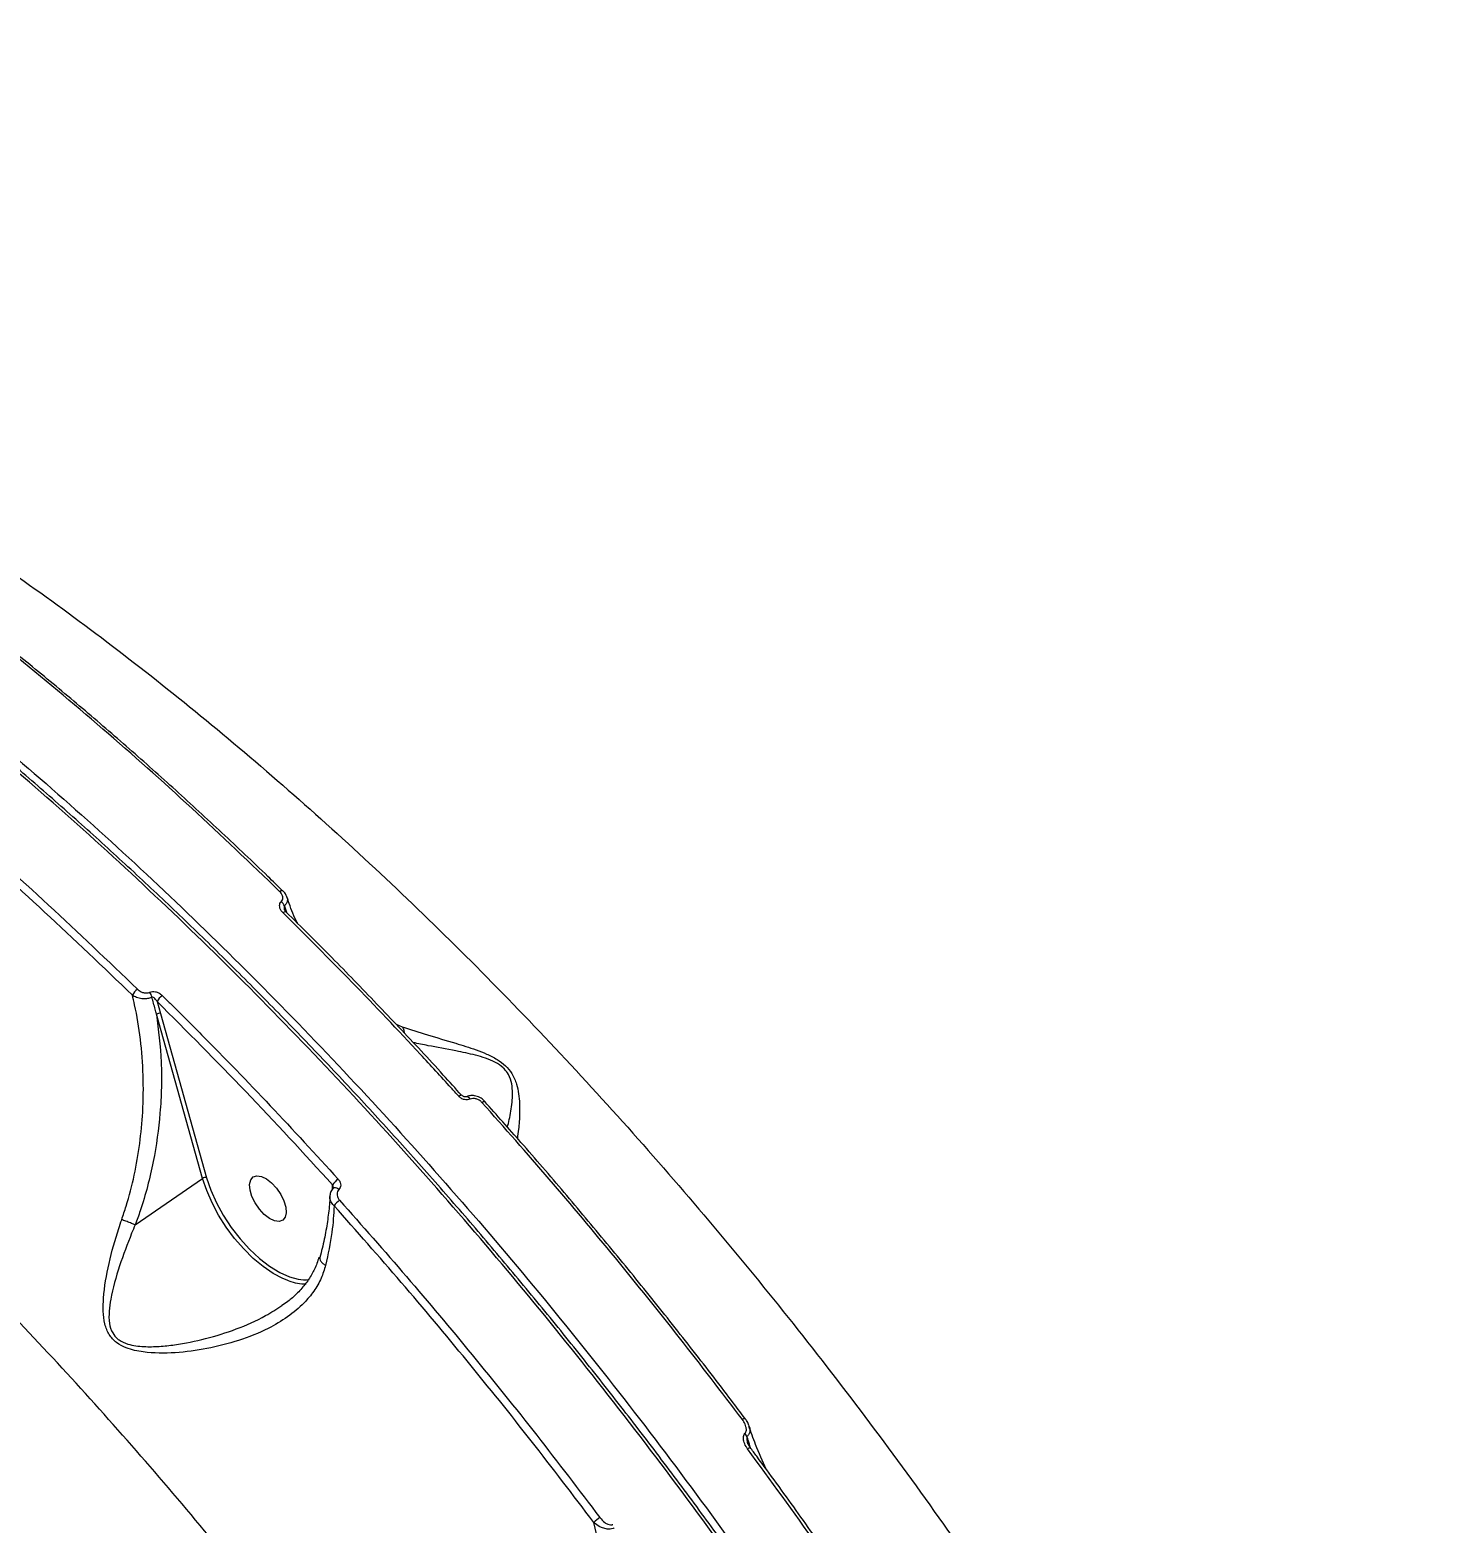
# Model space of a CAD drawing. Header units: millimetres. Extents: x -7245 to 6306, y -6696 to 5973.
# Drawn here: x 1462.9 to 1706.9, y -1257.4 to -1001.2 of the extents above; entities that cross this region are included whole.
import ezdxf

# ---------------------------------------------------------------- set-up
doc = ezdxf.new("R2010")
doc.units = ezdxf.units.MM
for name, color, linetype in [('DIKOM_ОБЪЕКТ', 7, 'Continuous'), ('DIKOM_РАЗМЕР_ЗОНА', 7, 'Continuous'), ('DIKOM_РАЗМЕР_ОБЪЕКТА', 7, 'Continuous')]:
    doc.layers.add(name, color=color, linetype=linetype)
doc.styles.add('style1', font='arial.ttf', dxfattribs={"width": 0.8})
doc.dimstyles.new('1-50', dxfattribs={"dimtxt": 300, "dimasz": 200, "dimexe": 100, "dimexo": 0, "dimgap": 100, "dimtad": 1, "dimtxsty": 'style1', "dimcen": 200, "dimclrd": 7, "dimclre": 7, "dimclrt": 7, "dimadec": 1, "dimazin": 2, "dimtfac": 1, "dimtmove": 0, "dimatfit": 2, "dimfxl": 0, "dimlwd": 25, "dimlwe": 18, "dimarcsym": 0})

# ---------------------------------------------------------------- blocks, each defined once
blk = doc.blocks.new('*D10')
at = {"layer": 'Defpoints', "color": 0, "transparency": 16777216}
for p in [(-4365.71, 2792.53), (4306.16, 475.6), (4306.16, -5965.27)]:
    blk.add_point(p, dxfattribs=at)
at = {"layer": 'DIKOM_РАЗМЕР_ОБЪЕКТА', "color": 7, "lineweight": 18, "transparency": 16777216}
for p, q in [((-4365.71, 2792.53), (-4365.71, -6065.27)), ((4306.16, 475.6), (4306.16, -6065.27))]:
    blk.add_line(p, q, dxfattribs=at)
at = {"layer": 'DIKOM_РАЗМЕР_ОБЪЕКТА', "color": 7, "lineweight": 25, "transparency": 16777216}
blk.add_line((-4165.71, -5965.27), (4106.16, -5965.27), dxfattribs=at)
at = {"layer": 'DIKOM_РАЗМЕР_ОБЪЕКТА', "color": 7, "transparency": 16777216}
for points in [[(-4165.71, -5931.93), (-4165.71, -5998.6), (-4365.71, -5965.27)], [(4106.16, -5931.93), (4106.16, -5998.6), (4306.16, -5965.27)]]:
    blk.add_solid(points, dxfattribs=at)
at = {"layer": 'DIKOM_РАЗМЕР_ОБЪЕКТА', "color": 7, "transparency": 16777216, "insert": (-85.78, -5712.1), "char_height": 300, "attachment_point": 5, "style": 'style1'}
blk.add_mtext('8650', dxfattribs=at)
blk = doc.blocks.new('*D11')
at = {"layer": 'Defpoints', "color": 0, "transparency": 16777216}
for p in [(-3472.32, 4472.83), (-6199.73, -2928.86), (1850.21, -2928.86)]:
    blk.add_point(p, dxfattribs=at)
at = {"layer": 'DIKOM_РАЗМЕР_ОБЪЕКТА', "color": 7, "lineweight": 18, "transparency": 16777216}
for p, q in [((-3472.32, 4472.83), (-6299.73, 4472.83)), ((1850.21, -2928.86), (-6299.73, -2928.86))]:
    blk.add_line(p, q, dxfattribs=at)
at = {"layer": 'DIKOM_РАЗМЕР_ОБЪЕКТА', "color": 7, "lineweight": 25, "transparency": 16777216}
blk.add_line((-6199.73, 4272.83), (-6199.73, -2728.86), dxfattribs=at)
at = {"layer": 'DIKOM_РАЗМЕР_ОБЪЕКТА', "color": 7, "transparency": 16777216}
for points in [[(-6233.06, 4272.83), (-6166.39, 4272.83), (-6199.73, 4472.83)], [(-6233.06, -2728.86), (-6166.39, -2728.86), (-6199.73, -2928.86)]]:
    blk.add_solid(points, dxfattribs=at)
at = {"layer": 'DIKOM_РАЗМЕР_ОБЪЕКТА', "color": 7, "transparency": 16777216, "insert": (-6452.9, 984.54), "char_height": 300, "attachment_point": 5, "rotation": 90, "style": 'style1'}
blk.add_mtext('7400', dxfattribs=at)
blk = doc.blocks.new('*D12')
at = {"layer": 'Defpoints', "color": 0, "transparency": 16777216}
for p in [(-5865.71, 123.34), (6306.18, -91.92), (6306.18, -6596.14)]:
    blk.add_point(p, dxfattribs=at)
at = {"layer": 'DIKOM_РАЗМЕР_ЗОНА', "color": 7, "lineweight": 18, "transparency": 16777216}
for p, q in [((-5865.71, 123.34), (-5865.71, -6696.14)), ((6306.18, -91.92), (6306.18, -6696.14))]:
    blk.add_line(p, q, dxfattribs=at)
at = {"layer": 'DIKOM_РАЗМЕР_ЗОНА', "color": 7, "lineweight": 25, "transparency": 16777216}
blk.add_line((-5665.71, -6596.14), (6106.18, -6596.14), dxfattribs=at)
at = {"layer": 'DIKOM_РАЗМЕР_ЗОНА', "color": 7, "transparency": 16777216}
for points in [[(-5665.71, -6562.81), (-5665.71, -6629.48), (-5865.71, -6596.14)], [(6106.18, -6562.81), (6106.18, -6629.48), (6306.18, -6596.14)]]:
    blk.add_solid(points, dxfattribs=at)
at = {"layer": 'DIKOM_РАЗМЕР_ЗОНА', "color": 7, "transparency": 16777216, "insert": (-71.19, -6342.97), "char_height": 300, "attachment_point": 5, "style": 'style1'}
blk.add_mtext('12150', dxfattribs=at)
blk = doc.blocks.new('*D13')
at = {"layer": 'Defpoints', "color": 0, "transparency": 16777216}
for p in [(-4231.86, 5972.83), (-6795, -4928.88), (1792.4, -4928.88)]:
    blk.add_point(p, dxfattribs=at)
at = {"layer": 'DIKOM_РАЗМЕР_ЗОНА', "color": 7, "lineweight": 18, "transparency": 16777216}
for p, q in [((-4231.86, 5972.83), (-6895, 5972.83)), ((1792.4, -4928.88), (-6895, -4928.88))]:
    blk.add_line(p, q, dxfattribs=at)
at = {"layer": 'DIKOM_РАЗМЕР_ЗОНА', "color": 7, "lineweight": 25, "transparency": 16777216}
blk.add_line((-6795, 5772.83), (-6795, -4728.88), dxfattribs=at)
at = {"layer": 'DIKOM_РАЗМЕР_ЗОНА', "color": 7, "transparency": 16777216}
for points in [[(-6828.33, 5772.83), (-6761.67, 5772.83), (-6795, 5972.83)], [(-6828.33, -4728.88), (-6761.67, -4728.88), (-6795, -4928.88)]]:
    blk.add_solid(points, dxfattribs=at)
at = {"layer": 'DIKOM_РАЗМЕР_ЗОНА', "color": 7, "transparency": 16777216, "insert": (-7048.17, 972.94), "char_height": 300, "attachment_point": 5, "rotation": 90, "style": 'style1'}
blk.add_mtext('10900', dxfattribs=at)

msp = doc.modelspace()

# ---------------------------------------------------------------- linework, layer by layer
at = {"layer": 'DIKOM_ОБЪЕКТ', "color": 7, "linetype": 'Continuous', "lineweight": 15}
for p, q in [((1506.323, -1148.853), (1506.341, -1148.875)), ((1484.769, -1167.919), (1485.343, -1169.937)), ((1492.587, -1198.254), (1484.657, -1170.068)), ((1485.343, -1169.937), (1493.274, -1198.123)), ((1525.793, -1171.805), (1526.847, -1172.219)), ((1541.016, -1185.026), (1541.024, -1185.038)), ((1481.018, -1206.209), (1492.587, -1198.254)), ((1514.884, -1200.107), (1514.877, -1199.347))]:
    msp.add_line(p, q, dxfattribs=at)
at = {"layer": 'DIKOM_ОБЪЕКТ', "color": 7, "linetype": 'Continuous', "lineweight": 15, "flags": 128}
for points in [[(1505.802, -1149.002), (1505.932, -1148.921), (1506.051, -1148.862), (1506.155, -1148.829), (1506.241, -1148.821), (1506.305, -1148.84), (1506.323, -1148.853)], [(1506.359, -1152.636), (1506.495, -1152.551), (1506.618, -1152.491), (1506.725, -1152.458), (1506.81, -1152.454), (1506.872, -1152.478), (1506.887, -1152.493)], [(1536.538, -1184.139), (1536.673, -1184.053), (1536.792, -1183.988), (1536.892, -1183.949), (1536.969, -1183.934), (1537.02, -1183.947), (1537.029, -1183.955)], [(1538.502, -1184.666), (1538.366, -1184.49), (1538.222, -1184.353), (1538.08, -1184.262), (1537.948, -1184.223), (1537.834, -1184.24), (1537.823, -1184.245)], [(1540.528, -1185.214), (1540.657, -1185.131), (1540.771, -1185.068), (1540.869, -1185.026), (1540.945, -1185.008), (1540.998, -1185.014), (1541.016, -1185.026)], [(1507.376, -1215.84), (1506.343, -1215.428), (1504.669, -1214.543), (1502.967, -1213.386), (1501.276, -1211.98), (1499.632, -1210.357), (1498.071, -1208.552), (1496.626, -1206.604), (1495.329, -1204.555), (1494.208, -1202.45), (1493.287, -1200.334), (1492.587, -1198.254)], [(1493.274, -1198.123), (1493.997, -1200.254), (1494.957, -1202.42), (1496.131, -1204.569), (1497.49, -1206.649), (1499.002, -1208.61), (1500.629, -1210.404), (1502.333, -1211.988), (1504.073, -1213.325), (1505.806, -1214.38), (1507.49, -1215.13), (1508.968, -1215.535)], [(1500.832, -1198.515), (1501.252, -1198.006), (1501.878, -1197.798), (1502.659, -1197.908), (1503.533, -1198.325), (1504.429, -1199.017), (1505.274, -1199.928), (1505.999, -1200.984), (1506.547, -1202.099), (1506.871, -1203.182), (1506.947, -1204.147), (1506.768, -1204.915), (1506.349, -1205.424), (1505.723, -1205.632), (1504.941, -1205.523), (1504.067, -1205.105), (1503.171, -1204.413), (1502.326, -1203.502), (1501.601, -1202.447), (1501.054, -1201.332), (1500.729, -1200.248), (1500.653, -1199.283), (1500.832, -1198.515)], [(1515.97, -1200.159), (1515.781, -1200.019), (1515.589, -1199.916), (1515.403, -1199.855), (1515.236, -1199.841), (1515.098, -1199.874), (1515.015, -1199.93)], [(1585.671, -1239.378), (1585.672, -1239.384), (1585.672, -1239.384)]]:
    msp.add_lwpolyline(points, dxfattribs=at)
at = {"layer": 'DIKOM_ОБЪЕКТ', "color": 7, "linetype": 'Continuous', "lineweight": 15}
for centre, radius, start, end in [((1505.051, -1152.129), 1.698, 21.57976, 52.95716), ((1482.82, -1167.89), 2.542, 124.07983, 154.63795), ((1481.823, -1167.605), 2.102, 12.47568, 38.02513), ((1487.051, -1168.952), 2.505, 123.69766, 155.65628), ((1485.148, -1170.781), 0.866, 76.98678, 124.56718), ((1493.078, -1198.962), 0.862, 76.85533, 124.69864), ((1517.739, -1201.208), 3.413, 123.73925, 146.96376), ((1518.149, -1205.04), 3.657, 124.04617, 145.04037), ((1510.175, -1208.147), 8.186, 250.0054, 271.19084), ((1510.211, -1209.058), 6.596, 259.13509, 275.80575), ((1586.11, -1240.65), 1.346, 109.06688, 130.77066), ((1584.439, -1243.239), 1.713, 23.00299, 44.36521), ((1587, -1245.657), 1.328, 109.26929, 131.21247), ((1566.774, -1265.268), 10.667, 124.25676, 131.38296)]:
    msp.add_arc(centre, radius, start, end, dxfattribs=at)
for points, knots in [([(1676.598, -902.877), (1672.625, -903.397), (1662.441, -904.728), (1646.126, -907.205), (1627.655, -910.269), (1609.274, -913.637), (1590.987, -917.292), (1572.798, -921.239), (1554.713, -925.473), (1536.739, -929.996), (1518.878, -934.804), (1501.138, -939.898), (1483.523, -945.274), (1466.038, -950.932), (1448.688, -956.87), (1431.478, -963.084), (1414.414, -969.575), (1397.499, -976.339), (1380.74, -983.376), (1364.139, -990.681), (1347.704, -998.255), (1331.434, -1006.087), (1315.352, -1014.204), (1303.706, -1020.252), (1297.473, -1023.675), (1296.487, -1024.217)], [0, 0, 0, 0, 0.0295706, 0.0757761, 0.12195, 0.1680917, 0.2141987, 0.2602701, 0.3063043, 0.3523002, 0.398256, 0.4441699, 0.4900413, 0.5358687, 0.5816506, 0.6273862, 0.6730737, 0.7187132, 0.7643032, 0.8098424, 0.8553302, 0.9007662, 0.9461493, 0.9914796, 1, 1, 1, 1]), ([(1643.636, -1361.332), (1641.532, -1357.364), (1635.862, -1346.675), (1626.067, -1329.37), (1614.129, -1309.528), (1601.464, -1289.762), (1588.099, -1270.144), (1574.061, -1250.749), (1559.659, -1232.001), (1544.952, -1213.953), (1530.003, -1196.634), (1514.568, -1179.764), (1498.681, -1163.422), (1482.387, -1147.679), (1466.046, -1132.881), (1449.714, -1119.057), (1433.447, -1106.215), (1416.98, -1094.142), (1400.362, -1082.919), (1383.65, -1072.604), (1367.211, -1063.423), (1351.096, -1055.383), (1335.345, -1048.463), (1319.702, -1042.551), (1304.228, -1037.71), (1288.981, -1033.985), (1274.299, -1031.459), (1260.213, -1030.103), (1246.769, -1029.914), (1234.629, -1030.662), (1227.276, -1032.023), (1223.997, -1032.63)], [0, 0, 0, 0, 0.0205315, 0.0553132, 0.0901219, 0.124904, 0.1606961, 0.1965178, 0.2323101, 0.2670919, 0.3019008, 0.3366829, 0.3724749, 0.4082961, 0.4440886, 0.4788705, 0.5136792, 0.5484614, 0.5842533, 0.6200748, 0.655867, 0.690649, 0.7254578, 0.7602398, 0.7960319, 0.8318532, 0.8676456, 0.9024273, 0.9372362, 0.972018, 1, 1, 1, 1]), ([(1643.971, -1360.954), (1643.247, -1359.564), (1640.774, -1354.811), (1636.372, -1346.723), (1630.787, -1336.715), (1625.049, -1326.783), (1619.185, -1316.946), (1613.191, -1307.202), (1607.065, -1297.548), (1600.807, -1287.979), (1594.413, -1278.493), (1587.882, -1269.087), (1581.213, -1259.76), (1574.404, -1250.507), (1567.451, -1241.326), (1560.361, -1232.226), (1553.157, -1223.236), (1545.869, -1214.394), (1538.515, -1205.725), (1531.1, -1197.232), (1523.622, -1188.911), (1516.077, -1180.759), (1508.464, -1172.772), (1500.779, -1164.949), (1493.022, -1157.287), (1485.19, -1149.785), (1477.28, -1142.44), (1469.293, -1135.255), (1461.25, -1128.246), (1453.184, -1121.444), (1445.124, -1114.875), (1437.079, -1108.545), (1429.044, -1102.451), (1421.019, -1096.588), (1412.997, -1090.956), (1404.979, -1085.551), (1396.962, -1080.374), (1388.944, -1075.422), (1380.922, -1070.695), (1372.894, -1066.192), (1364.876, -1061.92), (1356.898, -1057.899), (1348.993, -1054.144), (1341.173, -1050.663), (1333.439, -1047.453), (1325.786, -1044.513), (1318.212, -1041.841), (1310.714, -1039.437), (1303.291, -1037.299), (1295.941, -1035.428), (1288.661, -1033.822), (1281.449, -1032.484), (1274.316, -1031.412), (1267.282, -1030.612), (1260.379, -1030.089), (1253.624, -1029.844), (1247.018, -1029.878), (1240.558, -1030.186), (1234.249, -1030.779), (1228.795, -1031.509), (1225.506, -1032.156), (1224.217, -1032.41)], [0, 0, 0, 0, 0.0071866, 0.0245772, 0.0419734, 0.0592843, 0.0765154, 0.0936863, 0.1108162, 0.1279255, 0.1450331, 0.162155, 0.1793079, 0.1965114, 0.2137847, 0.2311478, 0.2485498, 0.26589, 0.2831435, 0.3003314, 0.3174733, 0.3345881, 0.3516954, 0.3688133, 0.3859566, 0.4031444, 0.420397, 0.4377333, 0.4551399, 0.4725195, 0.4898014, 0.5070116, 0.5241694, 0.5412952, 0.5584078, 0.575527, 0.5926659, 0.609844, 0.6270803, 0.6443944, 0.6617968, 0.6791968, 0.6965117, 0.7137489, 0.7309276, 0.7480677, 0.7651881, 0.7823087, 0.7994443, 0.8166116, 0.8338305, 0.8511195, 0.8684978, 0.885897, 0.9032338, 0.9204834, 0.9376651, 0.9547971, 0.971899, 0.9889897, 1, 1, 1, 1]), ([(1224.708, -1031.809), (1228.048, -1031.183), (1235.527, -1029.779), (1247.845, -1028.963), (1261.466, -1029.114), (1275.589, -1030.456), (1290.178, -1032.968), (1305.206, -1036.633), (1320.621, -1041.428), (1336.349, -1047.329), (1352.32, -1054.308), (1368.285, -1062.258), (1384.214, -1071.136), (1400.072, -1080.866), (1416.015, -1091.526), (1431.972, -1103.065), (1447.876, -1115.436), (1463.879, -1128.778), (1479.954, -1143.124), (1496.066, -1158.469), (1511.968, -1174.579), (1527.586, -1191.378), (1542.847, -1208.79), (1557.699, -1226.764), (1572.11, -1245.283), (1586.064, -1264.304), (1599.522, -1283.765), (1612.426, -1303.572), (1624.698, -1323.638), (1635.599, -1342.585), (1642.142, -1354.869), (1645.062, -1360.352)], [0, 0, 0, 0, 0.028487, 0.0637845, 0.0990255, 0.1341558, 0.169286, 0.2045271, 0.2398245, 0.2751221, 0.3103628, 0.3454932, 0.3793286, 0.4132632, 0.4472482, 0.4812329, 0.5151675, 0.5490029, 0.5841332, 0.6193741, 0.6546721, 0.6899693, 0.7252103, 0.7603408, 0.795471, 0.8307123, 0.8660101, 0.9013072, 0.9365488, 0.9716788, 1, 1, 1, 1]), ([(1356.975, -1043.274), (1357.906, -1043.508), (1363.413, -1044.894), (1373.843, -1048.457), (1388.229, -1053.985), (1402.902, -1060.597), (1417.755, -1068.144), (1432.73, -1076.621), (1447.789, -1086.007), (1462.906, -1096.31), (1478.057, -1107.492), (1493.188, -1119.506), (1508.229, -1132.294), (1523.111, -1145.797), (1537.798, -1159.99), (1552.263, -1174.866), (1566.485, -1190.385), (1580.413, -1206.483), (1593.982, -1223.083), (1607.134, -1240.107), (1618.871, -1256.221), (1629.311, -1271.277), (1635.403, -1280.588), (1638.449, -1285.243)], [0, 0, 0, 0, 0.0102541, 0.0606412, 0.1111874, 0.1618142, 0.2124411, 0.2629876, 0.3133754, 0.3638453, 0.4144723, 0.4651806, 0.5158893, 0.5665171, 0.6169872, 0.667581, 0.718333, 0.7691658, 0.8199997, 0.870753, 0.9213467, 0.9606735, 1, 1, 1, 1]), ([(1553.824, -1343.433), (1550.485, -1338.124), (1543.801, -1327.501), (1533.26, -1311.861), (1522.378, -1296.485), (1510.989, -1281.231), (1499.109, -1266.142), (1486.749, -1251.268), (1474.106, -1236.852), (1460.786, -1222.473), (1446.776, -1208.227), (1432.086, -1194.213), (1417.204, -1180.912), (1402.2, -1168.386), (1387.145, -1156.695), (1372.103, -1145.896), (1357.1, -1136.021), (1342.161, -1127.066), (1327.316, -1119.037), (1312.635, -1111.973), (1298.186, -1105.908), (1284.03, -1100.874), (1270.196, -1096.898), (1256.701, -1093.962), (1243.571, -1092.063), (1230.869, -1091.208), (1218.655, -1091.403), (1206.755, -1092.683), (1195.241, -1095.127), (1184.154, -1098.751), (1173.793, -1103.595), (1165.967, -1108.164), (1161.875, -1111.499), (1160.723, -1112.438)], [0, 0, 0, 0, 0.0293488, 0.0587331, 0.0881172, 0.117466, 0.1480187, 0.1786107, 0.2092032, 0.2397557, 0.2733782, 0.3071078, 0.3408914, 0.3746745, 0.4084035, 0.4420257, 0.4755368, 0.5091538, 0.5428251, 0.5764963, 0.6101132, 0.6436239, 0.6770547, 0.7105915, 0.744182, 0.7777726, 0.8113089, 0.8447398, 0.8800466, 0.9153846, 0.9506914, 0.9861152, 1, 1, 1, 1]), ([(1505.802, -1149.002), (1500.781, -1144.192), (1490.739, -1134.572), (1475.405, -1120.979), (1459.909, -1107.977), (1449.482, -1099.958), (1444.268, -1095.949)], [0, 0, 0, 0, 0.2485939, 0.4971926, 0.7485966, 1, 1, 1, 1]), ([(1506.307, -1148.909), (1505.465, -1148.082), (1502.015, -1144.694), (1495.899, -1138.927), (1487.966, -1131.616), (1479.983, -1124.504), (1471.961, -1117.585), (1463.909, -1110.863), (1455.833, -1104.364), (1449.472, -1099.379), (1445.803, -1096.638), (1444.835, -1095.915)], [0, 0, 0, 0, 0.0420169, 0.1719955, 0.302092, 0.4322804, 0.5625278, 0.6928088, 0.823085, 0.9533239, 1, 1, 1, 1]), ([(1480.523, -1166.801), (1475.516, -1162), (1465.502, -1152.398), (1450.208, -1138.832), (1434.754, -1125.856), (1424.353, -1117.853), (1419.153, -1113.852)], [0, 0, 0, 0, 0.248598, 0.4971954, 0.7485975, 1, 1, 1, 1]), ([(1419.887, -1112.713), (1425.041, -1116.678), (1435.349, -1124.608), (1450.782, -1137.552), (1466.17, -1151.188), (1476.321, -1160.919), (1481.396, -1165.784)], [0, 0, 0, 0, 0.2485959, 0.4971916, 0.748594, 1, 1, 1, 1]), ([(1506.074, -1150.773), (1506.153, -1150.679), (1506.309, -1150.49), (1506.371, -1150.121), (1506.301, -1149.716), (1506.102, -1149.327), (1505.893, -1149.101), (1505.802, -1149.002)], [0, 0, 0, 0, 0.1889206, 0.3773884, 0.5791222, 0.8163963, 1, 1, 1, 1]), ([(1507.025, -1149.954), (1506.956, -1149.772), (1506.804, -1149.363), (1506.489, -1149.041), (1506.315, -1148.863)], [0, 0, 0, 0, 0.4455379, 1, 1, 1, 1]), ([(1507.035, -1149.948), (1507.042, -1149.96), (1507.144, -1150.14), (1507.143, -1150.521), (1507.028, -1151.053), (1506.764, -1151.353), (1506.63, -1151.504)], [0, 0, 0, 0, 0.0241252, 0.3540205, 0.6728524, 1, 1, 1, 1]), ([(1508.884, -1154.488), (1508.861, -1154.444), (1508.308, -1153.374), (1507.687, -1151.859), (1507.178, -1150.319), (1507.052, -1149.941)], [0, 0, 0, 0, 0.0312968, 0.7618607, 1, 1, 1, 1]), ([(1506.359, -1152.636), (1506.264, -1152.532), (1506.045, -1152.292), (1505.839, -1151.878), (1505.768, -1151.451), (1505.832, -1151.067), (1505.993, -1150.871), (1506.074, -1150.773)], [0, 0, 0, 0, 0.182537, 0.4238118, 0.6274547, 0.8133969, 1, 1, 1, 1]), ([(1536.538, -1184.139), (1536.102, -1183.658), (1533.922, -1181.251), (1527.864, -1174.659), (1518.278, -1164.523), (1510.334, -1156.6), (1506.359, -1152.636)], [0, 0, 0, 0, 0.0441408, 0.2207163, 0.6100151, 1, 1, 1, 1]), ([(1506.63, -1151.504), (1506.615, -1151.53), (1506.587, -1151.574), (1506.562, -1151.695), (1506.567, -1151.874), (1506.607, -1152.024), (1506.628, -1152.106)], [0, 0, 0, 0, 0.1553028, 0.2691693, 0.600911, 1, 1, 1, 1]), ([(1506.63, -1151.504), (1506.67, -1151.636), (1506.779, -1152), (1506.888, -1152.363), (1506.958, -1152.593)], [0, 0, 0, 0, 0.363051, 1, 1, 1, 1]), ([(1506.892, -1152.479), (1506.847, -1152.44), (1506.729, -1152.333), (1506.65, -1152.182), (1506.635, -1152.122), (1506.631, -1152.106)], [0, 0, 0, 0, 0.3039152, 0.8171778, 1, 1, 1, 1]), ([(1537.018, -1183.975), (1535.977, -1182.816), (1532.426, -1178.864), (1526.289, -1172.29), (1518.622, -1164.274), (1512.149, -1157.68), (1508.214, -1153.823), (1506.872, -1152.508)], [0, 0, 0, 0, 0.1058634, 0.360833, 0.6152159, 0.8688041, 1, 1, 1, 1]), ([(1481.396, -1165.784), (1481.588, -1165.942), (1481.924, -1166.217), (1482.512, -1166.42), (1483.004, -1166.456), (1483.316, -1166.387), (1483.455, -1166.322), (1483.478, -1166.31)], [0, 0, 0, 0, 0.327616, 0.5738031, 0.7795618, 0.9626809, 1, 1, 1, 1]), ([(1478.696, -1205.329), (1478.954, -1204.559), (1479.798, -1202.047), (1480.908, -1197.684), (1481.848, -1192.274), (1482.39, -1186.535), (1482.462, -1180.532), (1481.988, -1174.362), (1481.237, -1169.815), (1480.654, -1167.353), (1480.523, -1166.801)], [0, 0, 0, 0, 0.0601241, 0.1962432, 0.3328146, 0.469072, 0.6303288, 0.7921192, 0.95344, 1, 1, 1, 1]), ([(1483.875, -1167.151), (1483.836, -1167.17), (1483.605, -1167.279), (1483.103, -1167.422), (1482.307, -1167.461), (1481.44, -1167.3), (1480.846, -1167.027), (1480.569, -1166.833), (1480.523, -1166.801)], [0, 0, 0, 0, 0.0394981, 0.2326408, 0.4437886, 0.6868026, 0.948006, 1, 1, 1, 1]), ([(1483.478, -1166.31), (1483.508, -1166.297), (1483.657, -1166.228), (1483.991, -1166.16), (1484.514, -1166.206), (1485.124, -1166.423), (1485.47, -1166.71), (1485.661, -1166.868)], [0, 0, 0, 0, 0.0440158, 0.2245066, 0.4337673, 0.6874539, 1, 1, 1, 1]), ([(1484.769, -1167.919), (1484.683, -1167.786), (1484.534, -1167.554), (1484.287, -1167.304), (1484.096, -1167.176), (1483.973, -1167.142), (1483.911, -1167.142), (1483.885, -1167.149), (1483.875, -1167.151)], [0, 0, 0, 0, 0.3693496, 0.6445015, 0.8372832, 0.9269782, 0.9712696, 1, 1, 1, 1]), ([(1484.657, -1170.068), (1484.582, -1169.784), (1484.327, -1168.811), (1484.062, -1167.84), (1483.875, -1167.151)], [0, 0, 0, 0, 0.2911925, 1, 1, 1, 1]), ([(1514.877, -1199.347), (1509.932, -1193.957), (1500.028, -1183.161), (1489.86, -1173.005), (1484.769, -1167.919)], [0, 0, 0, 0, 0.4992703, 1, 1, 1, 1]), ([(1485.661, -1166.868), (1486.112, -1167.313), (1488.368, -1169.536), (1494.581, -1175.752), (1504.243, -1185.707), (1511.974, -1194.146), (1515.843, -1198.37)], [0, 0, 0, 0, 0.0441394, 0.2207123, 0.6100108, 1, 1, 1, 1]), ([(1484.657, -1170.068), (1484.998, -1172.785), (1485.515, -1176.892), (1485.535, -1182.636), (1485.244, -1188.317), (1484.453, -1194.02), (1483.161, -1199.617), (1482.097, -1203.24), (1481.307, -1205.412), (1481.018, -1206.209)], [0, 0, 0, 0, 0.2355447, 0.3560368, 0.4765297, 0.7016505, 0.8172931, 0.9329079, 1, 1, 1, 1]), ([(1526.847, -1172.219), (1528.258, -1172.687), (1531.082, -1173.623), (1535.458, -1174.881), (1538.935, -1175.956), (1541.335, -1176.875), (1543.074, -1177.748), (1544.618, -1178.88), (1545.822, -1180.37), (1546.51, -1182.048), (1546.962, -1184.364), (1547.051, -1187.033), (1546.852, -1189.605), (1546.674, -1190.868), (1546.603, -1191.369)], [0, 0, 0, 0, 0.145316, 0.2906518, 0.3887186, 0.439176, 0.489388, 0.5344543, 0.5799795, 0.6367212, 0.691223, 0.8072149, 0.9235248, 1, 1, 1, 1]), ([(1526.847, -1172.219), (1526.867, -1172.252), (1527, -1172.471), (1527.145, -1172.807), (1527.149, -1173.16), (1527.15, -1173.25)], [0, 0, 0, 0, 0.1182781, 0.77517, 1, 1, 1, 1]), ([(1544.88, -1189.429), (1544.882, -1189.42), (1545.117, -1188.657), (1545.555, -1186.73), (1545.842, -1184.233), (1545.702, -1182.064), (1545.263, -1180.598), (1544.574, -1179.66), (1543.827, -1178.942), (1542.773, -1178.244), (1541.145, -1177.585), (1538.847, -1176.939), (1535.483, -1176.245), (1531.819, -1175.593), (1529.566, -1175.119), (1528.72, -1174.941)], [0, 0, 0, 0, 0.0016465, 0.1387202, 0.275401, 0.3372202, 0.3990333, 0.439511, 0.446953, 0.4948623, 0.5512869, 0.608091, 0.7228012, 0.8959443, 1, 1, 1, 1]), ([(1538.502, -1184.666), (1538.352, -1184.716), (1538.041, -1184.819), (1537.493, -1184.753), (1536.956, -1184.53), (1536.677, -1184.27), (1536.538, -1184.139)], [0, 0, 0, 0, 0.233878, 0.4825131, 0.7413603, 1, 1, 1, 1]), ([(1537.821, -1184.243), (1537.81, -1184.249), (1537.787, -1184.26), (1537.682, -1184.275), (1537.532, -1184.258), (1537.357, -1184.2), (1537.175, -1184.098), (1537.079, -1184.003), (1537.028, -1183.953)], [0, 0, 0, 0, 0.1272554, 0.2716028, 0.4322289, 0.5990351, 0.7890854, 1, 1, 1, 1]), ([(1541.008, -1185.033), (1540.977, -1184.994), (1540.757, -1184.717), (1540.176, -1184.325), (1539.314, -1184.026), (1538.481, -1183.996), (1538.031, -1184.182), (1537.835, -1184.263)], [0, 0, 0, 0, 0.0432693, 0.3041559, 0.5753716, 0.8143197, 1, 1, 1, 1]), ([(1540.528, -1185.214), (1540.385, -1185.079), (1540.098, -1184.81), (1539.544, -1184.58), (1538.978, -1184.509), (1538.657, -1184.615), (1538.502, -1184.666)], [0, 0, 0, 0, 0.2584697, 0.5167892, 0.7678074, 1, 1, 1, 1]), ([(1585.232, -1239.631), (1581.658, -1234.939), (1574.512, -1225.555), (1563.435, -1211.813), (1552.132, -1198.307), (1544.396, -1189.578), (1540.528, -1185.214)], [0, 0, 0, 0, 0.2491052, 0.4982022, 0.7491052, 1, 1, 1, 1]), ([(1585.64, -1239.408), (1584.883, -1238.394), (1581.828, -1234.302), (1576.358, -1227.246), (1569.234, -1218.248), (1561.998, -1209.379), (1554.662, -1200.643), (1547.666, -1192.523), (1543.077, -1187.388), (1540.998, -1185.061)], [0, 0, 0, 0, 0.0534903, 0.2157055, 0.3780365, 0.5404454, 0.7028993, 0.8653571, 1, 1, 1, 1]), ([(1515.843, -1198.37), (1515.886, -1198.42), (1516.042, -1198.605), (1516.226, -1198.96), (1516.301, -1199.412), (1516.228, -1199.836), (1516.057, -1200.052), (1515.97, -1200.159)], [0, 0, 0, 0, 0.0919134, 0.3356368, 0.5632016, 0.7814124, 1, 1, 1, 1]), ([(1514.41, -1201.327), (1514.41, -1201.333), (1514.41, -1202.229), (1514.21, -1204.178), (1513.788, -1207.145), (1513.274, -1209.703), (1512.835, -1211.283), (1512.692, -1211.797)], [0, 0, 0, 0, 0.0017376, 0.2880856, 0.574596, 0.8613984, 1, 1, 1, 1]), ([(1515.152, -1202.944), (1515.078, -1202.871), (1514.805, -1202.602), (1514.509, -1202.074), (1514.356, -1201.575), (1514.41, -1201.345), (1514.414, -1201.328)], [0, 0, 0, 0, 0.1566517, 0.5760147, 0.9693376, 1, 1, 1, 1]), ([(1515.023, -1199.937), (1515, -1199.955), (1514.769, -1200.138), (1514.501, -1200.62), (1514.444, -1201.106), (1514.418, -1201.331)], [0, 0, 0, 0, 0.0565844, 0.563699, 1, 1, 1, 1]), ([(1515.022, -1199.885), (1515.017, -1199.814), (1515.005, -1199.659), (1514.943, -1199.479), (1514.892, -1199.376), (1514.877, -1199.347)], [0, 0, 0, 0, 0.3737744, 0.8262714, 1, 1, 1, 1]), ([(1515.023, -1199.885), (1515.023, -1199.886), (1515.029, -1199.925), (1515.016, -1199.925), (1515.012, -1199.931), (1515.01, -1199.934)], [0, 0, 0, 0, 0.0129546, 0.5317303, 1, 1, 1, 1]), ([(1515.97, -1200.159), (1515.883, -1200.27), (1515.707, -1200.49), (1515.633, -1200.926), (1515.708, -1201.394), (1515.896, -1201.765), (1516.058, -1201.957), (1516.102, -1202.01)], [0, 0, 0, 0, 0.2169626, 0.4334446, 0.6620414, 0.9080782, 1, 1, 1, 1]), ([(1515.152, -1202.944), (1515.066, -1204.446), (1514.879, -1207.708), (1514.106, -1211.253), (1513.69, -1213.166)], [0, 0, 0, 0, 0.4604724, 1, 1, 1, 1]), ([(1559.722, -1257.264), (1556.16, -1252.581), (1549.035, -1243.214), (1537.993, -1229.495), (1526.723, -1216.014), (1519.009, -1207.301), (1515.152, -1202.944)], [0, 0, 0, 0, 0.2491008, 0.4982002, 0.7491035, 1, 1, 1, 1]), ([(1516.102, -1202.01), (1519.94, -1206.345), (1527.615, -1215.014), (1538.886, -1228.489), (1549.981, -1242.268), (1557.173, -1251.723), (1560.769, -1256.451)], [0, 0, 0, 0, 0.2491036, 0.4982029, 0.7490998, 1, 1, 1, 1]), ([(1513.69, -1213.166), (1513.461, -1213.912), (1512.981, -1215.476), (1511.711, -1217.635), (1509.828, -1219.91), (1507.209, -1222.086), (1503.454, -1224.297), (1498.803, -1226.17), (1493.403, -1227.517), (1487.897, -1228.299), (1483.2, -1228.257), (1479.778, -1227.546), (1477.742, -1226.495), (1476.42, -1225.057), (1475.702, -1223.154), (1475.458, -1221.027), (1475.598, -1217.564), (1476.405, -1212.82), (1477.689, -1208.322), (1478.524, -1205.838), (1478.696, -1205.329)], [0, 0, 0, 0, 0.0399712, 0.0838414, 0.1277365, 0.1889359, 0.2502315, 0.3350395, 0.4199815, 0.5024361, 0.5846137, 0.6297416, 0.6580834, 0.6869146, 0.7179973, 0.7532895, 0.7887211, 0.8822419, 0.9758686, 1, 1, 1, 1]), ([(1481.009, -1206.212), (1481.008, -1206.213), (1480.79, -1206.693), (1479.833, -1209.044), (1478.228, -1213.298), (1476.956, -1217.757), (1476.491, -1221.051), (1476.49, -1223.009), (1476.967, -1224.676), (1477.713, -1225.565), (1478.585, -1226.228), (1480.072, -1226.877), (1482.453, -1227.157), (1485.15, -1227.111), (1488.7, -1226.718), (1493.156, -1225.82), (1498.417, -1224.156), (1502.846, -1222.238), (1505.276, -1220.657), (1506.191, -1220.061)], [0, 0, 0, 0, 0.0001121, 0.0307418, 0.1482049, 0.2682206, 0.3109281, 0.354423, 0.3902099, 0.4165547, 0.4225876, 0.4551046, 0.5093994, 0.5606455, 0.611961, 0.7170567, 0.8242752, 0.9338271, 1, 1, 1, 1]), ([(1481.009, -1206.212), (1480.803, -1206.13), (1480.392, -1205.966), (1479.613, -1205.668), (1479.035, -1205.453), (1478.741, -1205.345), (1478.696, -1205.329)], [0, 0, 0, 0, 0.3157693, 0.6315232, 0.9438111, 1, 1, 1, 1]), ([(1481.018, -1206.209), (1481.016, -1206.21), (1481.014, -1206.211), (1481.011, -1206.212), (1481.009, -1206.212), (1481.009, -1206.212)], [0, 0, 0, 0, 0.4309219, 0.8019602, 1, 1, 1, 1]), ([(1512.525, -1211.741), (1512.421, -1212.117), (1512.135, -1213.149), (1511.345, -1214.731), (1510.192, -1216.483), (1508.798, -1218.028), (1507.454, -1219.215), (1506.544, -1219.83), (1506.194, -1220.067)], [0, 0, 0, 0, 0.1126445, 0.3092374, 0.5112882, 0.7140516, 0.8899801, 1, 1, 1, 1]), ([(1512.715, -1211.812), (1512.71, -1211.82), (1512.633, -1211.949), (1512.737, -1212.272), (1513.038, -1212.71), (1513.424, -1213.009), (1513.655, -1213.146), (1513.69, -1213.166)], [0, 0, 0, 0, 0.0217216, 0.3412364, 0.6608048, 0.9485229, 1, 1, 1, 1]), ([(1585.663, -1242.041), (1585.733, -1241.953), (1585.871, -1241.776), (1585.94, -1241.354), (1585.857, -1240.739), (1585.582, -1240.128), (1585.315, -1239.75), (1585.232, -1239.631)], [0, 0, 0, 0, 0.1388067, 0.276845, 0.4965742, 0.8419017, 1, 1, 1, 1]), ([(1586.346, -1240.638), (1586.26, -1240.408), (1586.093, -1239.96), (1585.796, -1239.578), (1585.651, -1239.392)], [0, 0, 0, 0, 0.5143216, 1, 1, 1, 1]), ([(1586.125, -1244.658), (1586.034, -1244.527), (1585.745, -1244.111), (1585.455, -1243.438), (1585.371, -1242.771), (1585.447, -1242.32), (1585.591, -1242.134), (1585.663, -1242.041)], [0, 0, 0, 0, 0.1605082, 0.5081609, 0.7318161, 0.8654238, 1, 1, 1, 1]), ([(1586.015, -1242.57), (1586.004, -1242.592), (1585.978, -1242.64), (1585.961, -1242.774), (1585.978, -1243.036), (1586.025, -1243.293), (1586.085, -1243.462), (1586.093, -1243.487)], [0, 0, 0, 0, 0.0831789, 0.1785137, 0.4191932, 0.9123147, 1, 1, 1, 1]), ([(1586.337, -1240.693), (1586.377, -1240.769), (1586.539, -1241.083), (1586.517, -1241.599), (1586.367, -1242.169), (1586.135, -1242.433), (1586.015, -1242.57)], [0, 0, 0, 0, 0.1180964, 0.4864087, 0.7353451, 1, 1, 1, 1]), ([(1586.015, -1242.57), (1586.069, -1242.75), (1586.254, -1243.374), (1586.44, -1243.996), (1586.571, -1244.439)], [0, 0, 0, 0, 0.2888577, 1, 1, 1, 1]), ([(1589.312, -1248.155), (1588.688, -1246.763), (1587.607, -1244.352), (1586.709, -1241.782), (1586.329, -1240.696)], [0, 0, 0, 0, 0.577237, 1, 1, 1, 1]), ([(1586.577, -1244.389), (1586.524, -1244.327), (1586.308, -1244.077), (1586.147, -1243.744), (1586.097, -1243.506), (1586.093, -1243.487)], [0, 0, 0, 0, 0.2315773, 0.9389882, 1, 1, 1, 1]), ([(1621.301, -1295.884), (1620.945, -1295.323), (1619.163, -1292.514), (1614.475, -1285.232), (1607.092, -1274.12), (1597.207, -1259.795), (1590.091, -1250.075), (1586.125, -1244.658)], [0, 0, 0, 0, 0.0321528, 0.1607877, 0.4182825, 0.675773, 1, 1, 1, 1]), ([(1621.683, -1295.573), (1621.209, -1294.816), (1618.694, -1290.803), (1614.002, -1283.611), (1607.614, -1274.023), (1601.101, -1264.55), (1594.461, -1255.191), (1589.608, -1248.48), (1586.932, -1244.919), (1586.551, -1244.411)], [0, 0, 0, 0, 0.0432849, 0.229317, 0.4149057, 0.5998386, 0.7843431, 0.9692495, 1, 1, 1, 1]), ([(1557.68, -1319.447), (1558.205, -1318.099), (1559.254, -1315.401), (1560.684, -1310.37), (1561.94, -1304.411), (1562.823, -1297.568), (1563.306, -1289.973), (1563.281, -1281.855), (1562.647, -1273.304), (1561.52, -1265.107), (1560.321, -1259.877), (1559.722, -1257.264)], [0, 0, 0, 0, 0.0661309, 0.1323033, 0.2383393, 0.3447339, 0.450981, 0.5939545, 0.7292244, 0.8647205, 1, 1, 1, 1]), ([(1563.238, -1258.232), (1563.17, -1258.262), (1562.95, -1258.361), (1562.476, -1258.45), (1561.785, -1258.41), (1560.903, -1258.135), (1560.198, -1257.705), (1559.818, -1257.353), (1559.722, -1257.264)], [0, 0, 0, 0, 0.0635691, 0.2059093, 0.3867377, 0.5938059, 0.8977476, 1, 1, 1, 1]), ([(1560.769, -1256.451), (1561.038, -1256.761), (1561.435, -1257.218), (1562.095, -1257.591), (1562.532, -1257.707), (1562.834, -1257.69), (1562.97, -1257.634), (1563.011, -1257.618)], [0, 0, 0, 0, 0.4386094, 0.6486648, 0.8191909, 0.9450791, 1, 1, 1, 1])]:
    msp.add_open_spline(points, degree=3, knots=knots, dxfattribs=at)

# ---------------------------------------------------------------- dimensions: what is measured, and where the dimension line sits
at = {"layer": 'DIKOM_РАЗМЕР_ЗОНА'}
dim = msp.add_linear_dim(base=(-6795.001, -4928.879), p1=(-4231.865, 5972.834), p2=(1792.398, -4928.879), angle=90, text='10900', dimstyle='1-50', dxfattribs=at)
dim.commit()
dim.dimension.update_dxf_attribs({"geometry": '*D13', "text_midpoint": (-6795.001, 972.936), "dimtype": 160})
dim = msp.add_linear_dim(base=(6306.184, -6596.144), p1=(-5865.714, 123.344), p2=(6306.184, -91.922), text='12150', dimstyle='1-50', dxfattribs=at)
dim.commit()
dim.dimension.update_dxf_attribs({"geometry": '*D12', "text_midpoint": (-71.192, -6596.144), "dimtype": 160})
at = {"layer": 'DIKOM_РАЗМЕР_ОБЪЕКТА'}
dim = msp.add_linear_dim(base=(-6199.728, -2928.864), p1=(-3472.315, 4472.834), p2=(1850.213, -2928.864), angle=90, text='7400', dimstyle='1-50', dxfattribs=at)
dim.commit()
dim.dimension.update_dxf_attribs({"geometry": '*D11', "text_midpoint": (-6199.728, 984.539), "dimtype": 160})
dim = msp.add_linear_dim(base=(4306.158, -5965.268), p1=(-4365.714, 2792.532), p2=(4306.158, 475.605), text='8650', dimstyle='1-50', dxfattribs=at)
dim.commit()
dim.dimension.update_dxf_attribs({"geometry": '*D10', "text_midpoint": (-85.784, -5965.268), "dimtype": 160})

doc.saveas('drawing.dxf')
